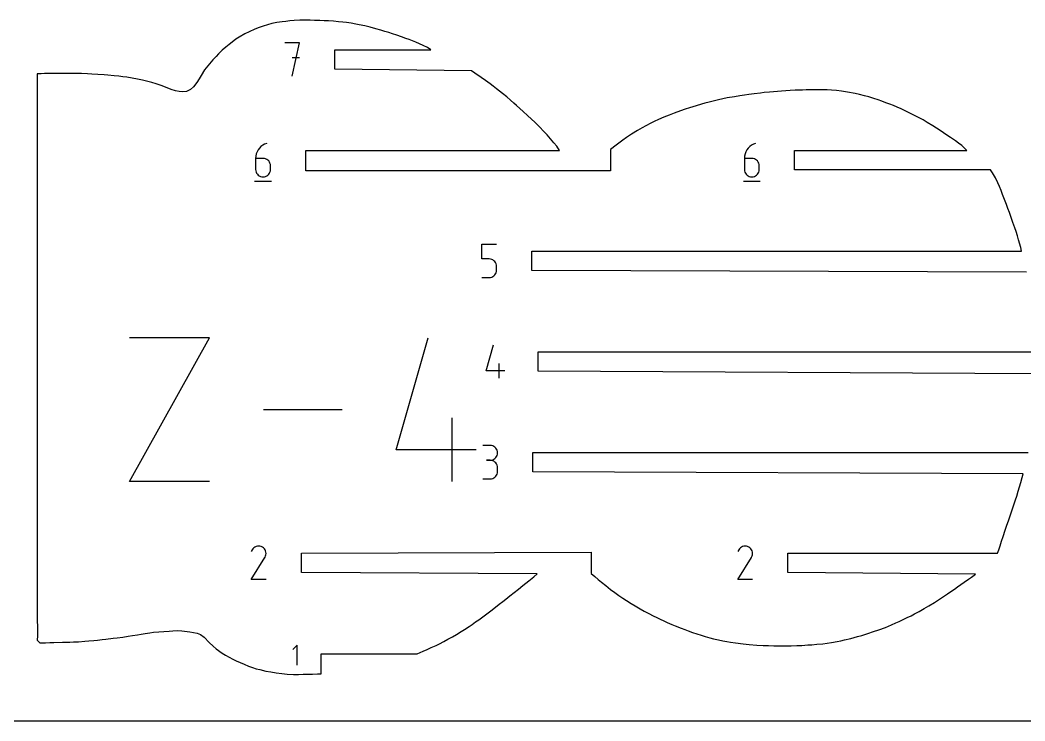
# Model space of a CAD drawing. Extents: x 0 to 600, y 0 to 900.
# Drawn here: x 151 to 295.1, y 0 to 100.5 of the extents above; entities that cross this region are included whole.
import ezdxf

# ---------------------------------------------------------------- set-up
doc = ezdxf.new("R2010")
doc.units = 0

msp = doc.modelspace()

# ---------------------------------------------------------------- linework, layer by layer
at = {"layer": 'annotation', "color": 1}
for p, q in [((191.096842, 97.280216), (188.962338, 97.280216)), ((190.029741, 92.480216), (191.096842, 97.280216)), ((191.096842, 95.142701), (190.029741, 95.142701)), ((185.331847, 82.160178), (185.144358, 81.909794)), ((185.553116, 82.382386), (185.331847, 82.160178)), ((185.805289, 82.572553), (185.553116, 82.382386)), ((186.08549, 82.726813), (185.805289, 82.572553)), ((186.390843, 82.841302), (186.08549, 82.726813)), ((186.390843, 82.841302), (186.390843, 82.841302)), ((255.400788, 82.160178), (255.2133, 81.909794)), ((255.622057, 82.382386), (255.400788, 82.160178)), ((255.874231, 82.572553), (255.622057, 82.382386)), ((256.154432, 82.726813), (255.874231, 82.572553)), ((256.459785, 82.841302), (256.154432, 82.726813)), ((256.459785, 82.841302), (256.459785, 82.841302)), ((184.813341, 81.028229), (184.789739, 80.703788)), ((184.789739, 80.703788), (184.789739, 79.108403)), ((185.855637, 80.703788), (184.789739, 80.703788)), ((184.882229, 81.339954), (184.813341, 81.028229)), ((184.993527, 81.635097), (184.882229, 81.339954)), ((185.144358, 81.909794), (184.993527, 81.635097)), ((186.047341, 80.68668), (185.855637, 80.703788)), ((186.227728, 80.637339), (186.047341, 80.68668)), ((254.882283, 81.028229), (254.858681, 80.703788)), ((254.858681, 80.703788), (254.858681, 79.108403)), ((255.924578, 80.703788), (254.858681, 80.703788)), ((254.951171, 81.339954), (254.882283, 81.028229)), ((255.062469, 81.635097), (254.951171, 81.339954)), ((255.2133, 81.909794), (255.062469, 81.635097)), ((256.116283, 80.68668), (255.924578, 80.703788)), ((256.29667, 80.637339), (256.116283, 80.68668)), ((186.393797, 80.558742), (186.227728, 80.637339)), ((186.542549, 80.453864), (186.393797, 80.558742)), ((186.670983, 80.32568), (186.542549, 80.453864)), ((186.776099, 80.177166), (186.670983, 80.32568)), ((186.854896, 80.011296), (186.776099, 80.177166)), ((186.904374, 79.831048), (186.854896, 80.011296)), ((186.921534, 79.639395), (186.904374, 79.831048)), ((186.921534, 79.108403), (186.921534, 79.639395)), ((186.921534, 79.639395), (186.921534, 79.639395)), ((256.462739, 80.558742), (256.29667, 80.637339)), ((256.611491, 80.453864), (256.462739, 80.558742)), ((256.739925, 80.32568), (256.611491, 80.453864)), ((256.84504, 80.177166), (256.739925, 80.32568)), ((256.923838, 80.011296), (256.84504, 80.177166)), ((256.973316, 79.831048), (256.923838, 80.011296)), ((256.990476, 79.639395), (256.973316, 79.831048)), ((256.990476, 79.108403), (256.990476, 79.639395)), ((256.990476, 79.639395), (256.990476, 79.639395)), ((184.789739, 79.108403), (184.789739, 79.108403)), ((184.789739, 79.108403), (184.806948, 78.916658)), ((184.806948, 78.916658), (184.856551, 78.73616)), ((184.856551, 78.73616), (184.935509, 78.56993)), ((184.935509, 78.56993), (185.040786, 78.420988)), ((185.040786, 78.420988), (185.169343, 78.292355)), ((185.169343, 78.292355), (185.318145, 78.187049)), ((185.318145, 78.187049), (185.484152, 78.108092)), ((185.484152, 78.108092), (185.664329, 78.058502)), ((185.664329, 78.058502), (185.855637, 78.041302)), ((185.855637, 78.041302), (186.047341, 78.058502)), ((185.855637, 78.041302), (185.855637, 78.041302)), ((186.047341, 78.058502), (186.227728, 78.108092)), ((186.227728, 78.108092), (186.393797, 78.187049)), ((186.393797, 78.187049), (186.542549, 78.292355)), ((186.542549, 78.292355), (186.670983, 78.420988)), ((186.670983, 78.420988), (186.776099, 78.56993)), ((186.776099, 78.56993), (186.854896, 78.73616)), ((186.854896, 78.73616), (186.904374, 78.916658)), ((186.904374, 78.916658), (186.921534, 79.108403)), ((254.858681, 79.108403), (254.858681, 79.108403)), ((254.858681, 79.108403), (254.87589, 78.916658)), ((254.87589, 78.916658), (254.925492, 78.73616)), ((254.925492, 78.73616), (255.004451, 78.56993)), ((255.004451, 78.56993), (255.109727, 78.420988)), ((255.109727, 78.420988), (255.238285, 78.292355)), ((255.238285, 78.292355), (255.387087, 78.187049)), ((255.387087, 78.187049), (255.553094, 78.108092)), ((255.553094, 78.108092), (255.733271, 78.058502)), ((255.733271, 78.058502), (255.924578, 78.041302)), ((255.924578, 78.041302), (256.116283, 78.058502)), ((255.924578, 78.041302), (255.924578, 78.041302)), ((256.116283, 78.058502), (256.29667, 78.108092)), ((256.29667, 78.108092), (256.462739, 78.187049)), ((256.462739, 78.187049), (256.611491, 78.292355)), ((256.611491, 78.292355), (256.739925, 78.420988)), ((256.739925, 78.420988), (256.84504, 78.56993)), ((256.84504, 78.56993), (256.923838, 78.73616)), ((256.923838, 78.73616), (256.973316, 78.916658)), ((256.973316, 78.916658), (256.990476, 79.108403)), ((184.656239, 77.441302), (187.056239, 77.441302)), ((254.72518, 77.441302), (257.12518, 77.441302)), ((217.202229, 66.264874), (217.202229, 68.402388)), ((217.202229, 68.402388), (219.334024, 68.402388)), ((218.268127, 66.264874), (217.202229, 66.264874)), ((218.459514, 66.247766), (218.268127, 66.264874)), ((218.639732, 66.198425), (218.459514, 66.247766)), ((218.805752, 66.119828), (218.639732, 66.198425)), ((218.954544, 66.01495), (218.805752, 66.119828)), ((219.083077, 65.886766), (218.954544, 66.01495)), ((219.188321, 65.738252), (219.083077, 65.886766)), ((219.267247, 65.572382), (219.188321, 65.738252)), ((219.316825, 65.392134), (219.267247, 65.572382)), ((219.334024, 65.200481), (219.316825, 65.392134)), ((219.334024, 64.669489), (219.334024, 65.200481)), ((219.334024, 65.200481), (219.334024, 65.200481)), ((217.202229, 63.602388), (218.268127, 63.602388)), ((218.268127, 63.602388), (218.459435, 63.619588)), ((218.268127, 63.602388), (218.268127, 63.602388)), ((218.459435, 63.619588), (218.639611, 63.669178)), ((218.639611, 63.669178), (218.805619, 63.748135)), ((218.805619, 63.748135), (218.95442, 63.853441)), ((218.95442, 63.853441), (219.082978, 63.982074)), ((219.082978, 63.982074), (219.188255, 64.131016)), ((219.188255, 64.131016), (219.267213, 64.297246)), ((219.267213, 64.297246), (219.316815, 64.477744)), ((219.316815, 64.477744), (219.334024, 64.669489)), ((166.722743, 34.322952), (178.183533, 54.963764)), ((178.183533, 54.963764), (166.722743, 54.963764)), ((204.950185, 38.911668), (209.527252, 54.963764)), ((217.831288, 50.230575), (218.89568, 53.963474)), ((219.697587, 49.163474), (219.697587, 51.295268)), ((220.496483, 50.230575), (217.831288, 50.230575)), ((197.211822, 44.643358), (185.925779, 44.643358)), ((212.975585, 34.322952), (212.975585, 43.49003)), ((216.410974, 38.911668), (204.950185, 38.911668)), ((218.408018, 39.518991), (217.342121, 39.518991)), ((218.599723, 39.501784), (218.408018, 39.518991)), ((218.78011, 39.452196), (218.599723, 39.501784)), ((218.946179, 39.373277), (218.78011, 39.452196)), ((219.094931, 39.268077), (218.946179, 39.373277)), ((219.223365, 39.139645), (219.094931, 39.268077)), ((219.32848, 38.991031), (219.223365, 39.139645)), ((219.407278, 38.825286), (219.32848, 38.991031)), ((218.599723, 37.404407), (218.78011, 37.454024)), ((218.78011, 37.454024), (218.946179, 37.533022)), ((218.946179, 37.533022), (219.094931, 37.638375)), ((219.094931, 37.638375), (219.223365, 37.767058)), ((219.223365, 37.767058), (219.32848, 37.916048)), ((219.32848, 37.916048), (219.407278, 38.082317)), ((219.456756, 38.645458), (219.407278, 38.825286)), ((219.407278, 38.082317), (219.456756, 38.262843)), ((219.473916, 38.454599), (219.456756, 38.645458)), ((219.456756, 38.262843), (219.473916, 38.454599)), ((219.473916, 38.454599), (219.473916, 38.454599)), ((218.408018, 37.387196), (217.874317, 37.387196)), ((217.874317, 37.387196), (218.408018, 37.387196)), ((218.408018, 37.387196), (218.599723, 37.404407)), ((218.599723, 37.369989), (218.408018, 37.387196)), ((218.408018, 37.387196), (218.408018, 37.387196)), ((218.78011, 37.320401), (218.599723, 37.369989)), ((218.946179, 37.241482), (218.78011, 37.320401)), ((219.094931, 37.136282), (218.946179, 37.241482)), ((219.223365, 37.00785), (219.094931, 37.136282)), ((219.32848, 36.859236), (219.223365, 37.00785)), ((219.407278, 36.693491), (219.32848, 36.859236)), ((219.456756, 36.513664), (219.407278, 36.693491)), ((219.473916, 36.322804), (219.456756, 36.513664)), ((219.473916, 35.789103), (219.473916, 36.322804)), ((219.473916, 36.322804), (219.473916, 36.322804)), ((217.342121, 34.72471), (218.408018, 34.72471)), ((218.408018, 34.72471), (218.599723, 34.741907)), ((218.408018, 34.72471), (218.408018, 34.72471)), ((218.599723, 34.741907), (218.78011, 34.791471)), ((218.78011, 34.791471), (218.946179, 34.870357)), ((218.946179, 34.870357), (219.094931, 34.975525)), ((219.094931, 34.975525), (219.223365, 35.103932)), ((219.223365, 35.103932), (219.32848, 35.252536)), ((219.32848, 35.252536), (219.407278, 35.418294)), ((219.407278, 35.418294), (219.456756, 35.598163)), ((219.456756, 35.598163), (219.473916, 35.789103)), ((178.183533, 34.322952), (166.722743, 34.322952)), ((184.306636, 24.551905), (184.166664, 24.283399)), ((184.417716, 24.709418), (184.306636, 24.551905)), ((184.550986, 24.840904), (184.417716, 24.709418)), ((184.702394, 24.945311), (184.550986, 24.840904)), ((184.867887, 25.021586), (184.702394, 24.945311)), ((185.043411, 25.068676), (184.867887, 25.021586)), ((185.224913, 25.085529), (185.043411, 25.068676)), ((185.408341, 25.07109), (185.224913, 25.085529)), ((185.58964, 25.024308), (185.408341, 25.07109)), ((185.764758, 24.944129), (185.58964, 25.024308)), ((185.921382, 24.832911), (185.764758, 24.944129)), ((185.764758, 24.944129), (185.764758, 24.944129)), ((186.052336, 24.69945), (185.921382, 24.832911)), ((186.156457, 24.547836), (186.052336, 24.69945)), ((186.23258, 24.38216), (186.156457, 24.547836)), ((254.040849, 24.551905), (253.900877, 24.283399)), ((254.151929, 24.709418), (254.040849, 24.551905)), ((254.285199, 24.840904), (254.151929, 24.709418)), ((254.436607, 24.945311), (254.285199, 24.840904)), ((254.6021, 25.021586), (254.436607, 24.945311)), ((254.777624, 25.068676), (254.6021, 25.021586)), ((254.959126, 25.085529), (254.777624, 25.068676)), ((255.142554, 25.07109), (254.959126, 25.085529)), ((255.323853, 25.024308), (255.142554, 25.07109)), ((255.49897, 24.944129), (255.323853, 25.024308)), ((255.655595, 24.832911), (255.49897, 24.944129)), ((255.49897, 24.944129), (255.49897, 24.944129)), ((255.786549, 24.69945), (255.655595, 24.832911)), ((255.89067, 24.547836), (255.786549, 24.69945)), ((255.966793, 24.38216), (255.89067, 24.547836)), ((184.163654, 20.285607), (186.133502, 23.45681)), ((186.133502, 23.45681), (186.135857, 23.459723)), ((186.133502, 23.45681), (186.133502, 23.45681)), ((186.135857, 23.459723), (186.138115, 23.462662)), ((186.138115, 23.462662), (186.140292, 23.46565)), ((186.140292, 23.46565), (186.142401, 23.468713)), ((186.142401, 23.468713), (186.144459, 23.471875)), ((186.144459, 23.471875), (186.146479, 23.47516)), ((186.146479, 23.47516), (186.148477, 23.478595)), ((186.148477, 23.478595), (186.150468, 23.482202)), ((186.150468, 23.482202), (186.152466, 23.486008)), ((186.152466, 23.486008), (186.233801, 23.66064)), ((186.152466, 23.486008), (186.152466, 23.486008)), ((186.27954, 24.206512), (186.23258, 24.38216)), ((186.233801, 23.66064), (186.281315, 23.841662)), ((186.296173, 24.024983), (186.27954, 24.206512)), ((186.281315, 23.841662), (186.296173, 24.024983)), ((253.897867, 20.285607), (255.867715, 23.45681)), ((255.867715, 23.45681), (255.87007, 23.459723)), ((255.867715, 23.45681), (255.867715, 23.45681)), ((255.87007, 23.459723), (255.872328, 23.462662)), ((255.872328, 23.462662), (255.874505, 23.46565)), ((255.874505, 23.46565), (255.876614, 23.468713)), ((255.876614, 23.468713), (255.878672, 23.471875)), ((255.878672, 23.471875), (255.880692, 23.47516)), ((255.880692, 23.47516), (255.88269, 23.478595)), ((255.88269, 23.478595), (255.884681, 23.482202)), ((255.884681, 23.482202), (255.886679, 23.486008)), ((255.886679, 23.486008), (255.968014, 23.66064)), ((255.886679, 23.486008), (255.886679, 23.486008)), ((256.013753, 24.206512), (255.966793, 24.38216)), ((255.968014, 23.66064), (256.015528, 23.841662)), ((256.030386, 24.024983), (256.013753, 24.206512)), ((256.015528, 23.841662), (256.030386, 24.024983)), ((186.295449, 20.285607), (184.163654, 20.285607)), ((256.029662, 20.285607), (253.897867, 20.285607)), ((190.771233, 10.886732), (190.130972, 10.24629)), ((190.771233, 8.006732), (190.771233, 10.886732))]:
    msp.add_line(p, q, dxfattribs=at)
at = {"layer": 'boundary', "color": 5}
for p, q in [((185.293849, 99.482998), (184.681764, 99.230628)), ((185.864448, 99.676534), (185.293849, 99.482998)), ((186.478863, 99.863171), (185.864448, 99.676534)), ((187.098211, 100.022513), (186.478863, 99.863171)), ((187.842105, 100.17453), (187.098211, 100.022513)), ((188.592671, 100.284907), (187.842105, 100.17453)), ((189.128749, 100.348939), (188.592671, 100.284907)), ((189.70487, 100.421694), (189.128749, 100.348939)), ((190.305332, 100.477978), (189.70487, 100.421694)), ((191.124704, 100.514168), (190.305332, 100.477978)), ((191.836208, 100.536587), (191.124704, 100.514168)), ((192.60689, 100.517502), (191.836208, 100.536587)), ((193.245522, 100.489312), (192.60689, 100.517502)), ((193.991372, 100.464269), (193.245522, 100.489312)), ((194.634227, 100.443748), (193.991372, 100.464269)), ((195.22331, 100.414599), (194.634227, 100.443748)), ((195.942062, 100.371024), (195.22331, 100.414599)), ((196.69356, 100.303966), (195.942062, 100.371024)), ((197.272691, 100.245277), (196.69356, 100.303966)), ((197.835056, 100.174428), (197.272691, 100.245277)), ((198.494201, 100.073862), (197.835056, 100.174428)), ((199.146475, 99.962155), (198.494201, 100.073862)), ((199.648607, 99.866003), (199.146475, 99.962155)), ((200.449533, 99.703038), (199.648607, 99.866003)), ((201.198717, 99.519863), (200.449533, 99.703038)), ((202.006965, 99.294642), (201.198717, 99.519863)), ((182.432179, 98.065023), (181.975786, 97.780793)), ((183.255043, 98.5639), (182.432179, 98.065023)), ((183.845092, 98.862435), (183.255043, 98.5639)), ((184.681764, 99.230628), (183.845092, 98.862435)), ((202.741814, 99.088325), (202.006965, 99.294642)), ((203.324381, 98.921903), (202.741814, 99.088325)), ((203.909138, 98.743246), (203.324381, 98.921903)), ((204.411832, 98.568304), (203.909138, 98.743246)), ((205.02816, 98.358616), (204.411832, 98.568304)), ((205.705649, 98.126852), (205.02816, 98.358616)), ((206.306655, 97.911095), (205.705649, 98.126852)), ((180.535957, 96.672259), (179.996293, 96.199598)), ((181.003758, 97.03282), (180.535957, 96.672259)), ((181.42951, 97.381109), (181.003758, 97.03282)), ((181.975786, 97.780793), (181.42951, 97.381109)), ((206.793951, 97.733032), (206.306655, 97.911095)), ((207.739047, 97.3539), (206.793951, 97.733032)), ((208.261574, 97.137532), (207.739047, 97.3539)), ((208.833977, 96.892075), (208.261574, 97.137532)), ((209.424416, 96.622286), (208.833977, 96.892075)), ((209.894662, 96.253216), (209.424416, 96.622286)), ((179.127647, 95.310608), (178.671088, 94.849403)), ((179.489974, 95.67854), (179.127647, 95.310608)), ((179.996293, 96.199598), (179.489974, 95.67854)), ((196.157343, 93.507216), (196.157343, 96.253216)), ((196.157343, 96.253216), (209.894662, 96.253216)), ((178.160386, 94.237854), (177.469757, 93.377407)), ((178.671088, 94.849403), (178.160386, 94.237854)), ((153.503578, 92.827536), (153.5022, 91.754085)), ((154.043891, 92.844061), (153.503578, 92.827536)), ((154.555165, 92.859529), (154.043891, 92.844061)), ((155.304231, 92.874715), (154.555165, 92.859529)), ((155.944636, 92.883648), (155.304231, 92.874715)), ((156.614871, 92.886232), (155.944636, 92.883648)), ((157.253685, 92.887311), (156.614871, 92.886232)), ((158.437926, 92.88573), (157.253685, 92.887311)), ((159.016593, 92.880035), (158.437926, 92.88573)), ((159.842748, 92.860522), (159.016593, 92.880035)), ((160.709797, 92.829597), (159.842748, 92.860522)), ((161.299073, 92.800621), (160.709797, 92.829597)), ((162.16204, 92.750447), (161.299073, 92.800621)), ((163.064295, 92.685102), (162.16204, 92.750447)), ((163.607013, 92.64013), (163.064295, 92.685102)), ((164.507286, 92.555071), (163.607013, 92.64013)), ((165.178777, 92.482146), (164.507286, 92.555071)), ((165.769757, 92.408867), (165.178777, 92.482146)), ((166.356861, 92.327998), (165.769757, 92.408867)), ((167.116546, 92.209302), (166.356861, 92.327998)), ((167.875415, 92.069647), (167.116546, 92.209302)), ((176.978883, 92.604452), (176.718403, 92.126106)), ((177.469757, 93.377407), (176.978883, 92.604452)), ((215.738155, 93.255417), (196.157343, 93.507216)), ((216.21827, 92.932002), (215.738155, 93.255417)), ((217.113696, 92.315609), (216.21827, 92.932002)), ((217.741074, 91.855453), (217.113696, 92.315609)), ((153.5022, 91.754085), (153.502199, 90.574261)), ((168.558483, 91.923891), (167.875415, 92.069647)), ((169.144412, 91.784602), (168.558483, 91.923891)), ((169.926903, 91.571028), (169.144412, 91.784602)), ((170.538007, 91.382594), (169.926903, 91.571028)), ((171.258467, 91.136864), (170.538007, 91.382594)), ((171.892658, 90.903249), (171.258467, 91.136864)), ((172.703385, 90.597624), (171.892658, 90.903249)), ((175.897261, 90.957279), (175.46585, 90.574158)), ((176.362544, 91.566351), (175.897261, 90.957279)), ((176.718403, 92.126106), (176.362544, 91.566351)), ((218.412237, 91.368865), (217.741074, 91.855453)), ((218.852802, 91.036086), (218.412237, 91.368865)), ((219.312946, 90.688356), (218.852802, 91.036086)), ((153.502199, 90.574261), (153.502199, 88.239501)), ((173.329414, 90.395891), (172.703385, 90.597624)), ((173.827397, 90.28194), (173.329414, 90.395891)), ((174.342239, 90.245807), (173.827397, 90.28194)), ((174.876018, 90.312419), (174.342239, 90.245807)), ((175.46585, 90.574158), (174.876018, 90.312419)), ((219.769285, 90.334653), (219.312946, 90.688356)), ((220.167577, 90.012663), (219.769285, 90.334653)), ((220.781002, 89.509588), (220.167577, 90.012663)), ((221.313321, 89.043827), (220.781002, 89.509588)), ((252.374015, 89.363993), (251.759007, 89.239628)), ((253.449877, 89.548516), (252.374015, 89.363993)), ((254.194998, 89.669054), (253.449877, 89.548516)), ((254.892438, 89.774062), (254.194998, 89.669054)), ((255.491405, 89.855496), (254.892438, 89.774062)), ((256.25499, 89.95691), (255.491405, 89.855496)), ((257.161838, 90.065485), (256.25499, 89.95691)), ((257.70319, 90.124762), (257.161838, 90.065485)), ((258.442883, 90.200737), (257.70319, 90.124762)), ((259.03167, 90.254407), (258.442883, 90.200737)), ((259.58672, 90.300298), (259.03167, 90.254407)), ((260.161441, 90.345859), (259.58672, 90.300298)), ((260.797758, 90.390857), (260.161441, 90.345859)), ((261.425367, 90.427452), (260.797758, 90.390857)), ((262.114589, 90.462936), (261.425367, 90.427452)), ((262.639667, 90.48707), (262.114589, 90.462936)), ((263.164327, 90.50561), (262.639667, 90.48707)), ((263.718437, 90.522024), (263.164327, 90.50561)), ((264.321538, 90.532285), (263.718437, 90.522024)), ((265.231256, 90.541805), (264.321538, 90.532285)), ((266.125997, 90.530549), (265.231256, 90.541805)), ((266.703846, 90.513671), (266.125997, 90.530549)), ((267.359371, 90.482079), (266.703846, 90.513671)), ((268.048683, 90.428938), (267.359371, 90.482079)), ((268.797278, 90.343391), (268.048683, 90.428938)), ((269.631589, 90.21094), (268.797278, 90.343391)), ((270.713153, 90.000396), (269.631589, 90.21094)), ((271.334371, 89.865156), (270.713153, 90.000396)), ((272.094344, 89.679361), (271.334371, 89.865156)), ((272.700819, 89.514666), (272.094344, 89.679361)), ((273.397065, 89.306116), (272.700819, 89.514666)), ((274.03646, 89.076752), (273.397065, 89.306116)), ((153.502199, 88.239501), (153.5022, 85.390818)), ((221.787994, 88.640531), (221.313321, 89.043827)), ((222.20342, 88.272821), (221.787994, 88.640531)), ((222.665673, 87.846729), (222.20342, 88.272821)), ((246.986458, 87.954932), (246.350968, 87.746034)), ((247.937207, 88.251661), (246.986458, 87.954932)), ((248.718137, 88.479649), (247.937207, 88.251661)), ((249.208027, 88.61667), (248.718137, 88.479649)), ((249.817651, 88.781793), (249.208027, 88.61667)), ((250.393637, 88.925498), (249.817651, 88.781793)), ((251.15887, 89.108071), (250.393637, 88.925498)), ((251.759007, 89.239628), (251.15887, 89.108071)), ((274.53443, 88.902167), (274.03646, 89.076752)), ((275.129783, 88.681268), (274.53443, 88.902167)), ((275.698003, 88.473613), (275.129783, 88.681268)), ((276.222319, 88.275561), (275.698003, 88.473613)), ((276.759286, 88.062602), (276.222319, 88.275561)), ((277.314419, 87.80443), (276.759286, 88.062602)), ((223.129654, 87.416101), (222.665673, 87.846729)), ((223.764353, 86.838307), (223.129654, 87.416101)), ((224.345089, 86.303043), (223.764353, 86.838307)), ((243.329677, 86.604598), (242.559113, 86.265352)), ((244.054421, 86.902466), (243.329677, 86.604598)), ((244.766126, 87.180204), (244.054421, 86.902466)), ((245.690176, 87.517977), (244.766126, 87.180204)), ((246.350968, 87.746034), (245.690176, 87.517977)), ((277.915097, 87.501008), (277.314419, 87.80443)), ((278.56143, 87.179505), (277.915097, 87.501008)), ((279.417292, 86.75046), (278.56143, 87.179505)), ((279.989026, 86.46362), (279.417292, 86.75046)), ((280.463846, 86.206469), (279.989026, 86.46362)), ((153.5022, 85.390818), (153.5022, 83.825303)), ((224.830962, 85.868624), (224.345089, 86.303043)), ((225.49392, 85.220985), (224.830962, 85.868624)), ((226.110358, 84.55576), (225.49392, 85.220985)), ((240.210192, 85.084098), (239.55466, 84.705871)), ((240.710491, 85.353718), (240.210192, 85.084098)), ((241.434565, 85.728509), (240.710491, 85.353718)), ((241.920359, 85.968461), (241.434565, 85.728509)), ((242.559113, 86.265352), (241.920359, 85.968461)), ((281.077499, 85.840719), (280.463846, 86.206469)), ((281.881762, 85.362747), (281.077499, 85.840719)), ((282.379788, 85.030721), (281.881762, 85.362747)), ((282.901386, 84.675143), (282.379788, 85.030721)), ((153.5022, 83.825303), (153.502199, 80.831921)), ((226.563899, 84.058286), (226.110358, 84.55576)), ((227.070918, 83.500224), (226.563899, 84.058286)), ((237.96925, 83.696616), (237.415301, 83.31036)), ((238.659772, 84.155596), (237.96925, 83.696616)), ((239.55466, 84.705871), (238.659772, 84.155596)), ((283.390129, 84.354469), (282.901386, 84.675143)), ((283.888873, 84.030207), (283.390129, 84.354469)), ((284.390555, 83.696557), (283.888873, 84.030207)), ((285.105082, 83.207547), (284.390555, 83.696557)), ((227.552727, 82.944367), (227.070918, 83.500224)), ((227.959541, 82.444909), (227.552727, 82.944367)), ((228.334886, 81.814302), (227.959541, 82.444909)), ((236.460909, 82.601721), (235.651794, 81.964302)), ((237.415301, 83.31036), (236.460909, 82.601721)), ((285.542269, 82.897367), (285.105082, 83.207547)), ((286.040797, 82.521303), (285.542269, 82.897367)), ((286.756053, 81.814302), (286.040797, 82.521303)), ((153.502199, 80.831921), (153.502199, 79.053574)), ((191.993539, 78.918302), (191.983239, 81.814302)), ((191.983239, 81.814302), (228.334886, 81.814302)), ((235.651794, 81.964302), (235.651794, 78.918302)), ((262.05218, 79.068302), (262.05218, 81.814302)), ((262.05218, 81.814302), (286.756053, 81.814302)), ((153.502199, 79.053574), (153.502199, 75.12256)), ((235.651794, 78.918302), (191.993539, 78.918302)), ((290.112559, 79.068302), (262.05218, 79.068302)), ((290.433876, 78.6308), (290.112559, 79.068302)), ((290.856662, 77.900064), (290.433876, 78.6308)), ((291.179021, 77.189102), (290.856662, 77.900064)), ((291.4116, 76.661544), (291.179021, 77.189102)), ((291.652548, 76.07312), (291.4116, 76.661544)), ((153.502199, 75.12256), (153.502199, 70.839343)), ((291.866417, 75.537964), (291.652548, 76.07312)), ((292.157079, 74.783451), (291.866417, 75.537964)), ((292.414281, 74.093071), (292.157079, 74.783451)), ((292.632966, 73.498355), (292.414281, 74.093071)), ((292.834934, 72.948095), (292.632966, 73.498355)), ((293.049429, 72.351415), (292.834934, 72.948095)), ((293.346109, 71.518562), (293.049429, 72.351415)), ((153.502199, 70.839343), (153.5022, 70.289012)), ((293.609667, 70.751704), (293.346109, 71.518562)), ((293.790609, 70.209846), (293.609667, 70.751704)), ((153.5022, 70.289012), (153.502283, 66.175735)), ((293.991138, 69.576249), (293.790609, 70.209846)), ((294.16571, 68.996502), (293.991138, 69.576249)), ((294.472505, 67.897111), (294.16571, 68.996502)), ((294.559391, 67.375388), (294.472505, 67.897111)), ((224.395729, 64.629388), (224.395729, 67.375388)), ((224.395729, 67.375388), (294.559391, 67.375388)), ((153.502283, 66.175735), (153.502257, 64.772709)), ((153.502257, 64.772709), (153.502199, 60.715681)), ((295.298243, 64.390227), (224.395729, 64.629388)), ((153.502199, 60.715681), (153.502199, 60.044228)), ((153.502199, 60.044228), (153.5022, 59.262643)), ((153.5022, 59.262643), (153.502199, 55.36264)), ((153.502199, 55.36264), (153.5022, 52.460547)), ((153.5022, 52.460547), (153.5022, 48.312814)), ((225.291488, 50.190474), (225.291488, 52.936474)), ((225.291488, 52.936474), (296.778438, 52.936474)), ((296.808377, 49.767342), (225.291488, 50.190474)), ((153.5022, 48.312814), (153.502199, 47.439911)), ((153.502199, 47.439911), (153.5022, 45.456534)), ((153.5022, 45.456534), (153.5022, 43.113997)), ((153.5022, 43.113997), (153.502199, 42.161289)), ((153.502199, 42.161289), (153.5022, 38.057646)), ((153.5022, 38.057646), (153.5022, 36.28075)), ((224.53562, 35.75156), (224.53562, 38.49756)), ((224.53562, 38.49756), (295.544492, 38.49756)), ((153.5022, 36.28075), (153.5022, 32.654622)), ((294.832334, 35.457966), (224.53562, 35.75156)), ((294.490924, 34.207553), (294.690608, 34.928844)), ((294.690608, 34.928844), (294.832334, 35.457966)), ((294.119, 32.944294), (294.313413, 33.592093)), ((294.313413, 33.592093), (294.490924, 34.207553)), ((153.5022, 31.876729), (153.502199, 30.696959)), ((153.5022, 32.654622), (153.5022, 31.876729)), ((293.489412, 30.981473), (293.736779, 31.7311)), ((293.736779, 31.7311), (293.898852, 32.237702)), ((293.898852, 32.237702), (294.119, 32.944294)), ((153.502199, 30.696959), (153.5022, 27.811353)), ((293.010917, 29.584538), (293.306468, 30.438984)), ((293.306468, 30.438984), (293.489412, 30.981473)), ((292.704385, 28.689827), (293.010917, 29.584538)), ((153.5022, 27.811353), (153.502199, 27.030945)), ((291.938796, 26.43743), (292.247688, 27.37934)), ((292.247688, 27.37934), (292.4869, 28.059099)), ((292.4869, 28.059099), (292.704385, 28.689827)), ((153.502199, 27.030945), (153.5022, 25.158443)), ((291.723518, 25.790451), (291.938796, 26.43743)), ((153.5022, 25.158443), (153.5022, 23.189087)), ((291.12216, 24.058646), (291.326243, 24.535433)), ((291.326243, 24.535433), (291.521409, 25.114905)), ((291.521409, 25.114905), (291.723518, 25.790451)), ((153.5022, 23.189087), (153.5022, 22.150962)), ((191.357153, 24.058646), (232.892335, 24.208646)), ((191.357153, 21.312646), (191.357153, 24.058646)), ((232.892335, 24.208646), (232.892335, 21.162646)), ((261.091366, 21.312646), (261.091366, 24.058646)), ((261.091366, 24.058646), (291.12216, 24.058646)), ((153.5022, 22.150962), (153.502204, 21.475832)), ((153.502204, 21.475832), (153.502199, 20.685413)), ((153.502199, 20.685413), (153.502199, 19.941362)), ((225.170863, 21.099249), (191.357153, 21.312646)), ((223.957975, 20.118177), (224.660494, 20.673412)), ((224.660494, 20.673412), (225.170863, 21.099249)), ((232.892335, 21.162646), (233.422121, 20.723165)), ((233.422121, 20.723165), (233.917841, 20.309253)), ((233.917841, 20.309253), (234.37674, 19.924307)), ((288.000114, 21.028208), (261.091366, 21.312646)), ((286.366714, 19.904203), (286.96945, 20.311645)), ((286.96945, 20.311645), (287.431304, 20.638842)), ((287.431304, 20.638842), (288.000114, 21.028208)), ((153.502199, 19.941362), (153.5022, 18.699112)), ((221.834098, 18.406575), (222.458575, 18.908727)), ((222.458575, 18.908727), (223.11183, 19.434579)), ((223.11183, 19.434579), (223.540465, 19.780401)), ((223.540465, 19.780401), (223.957975, 20.118177)), ((234.37674, 19.924307), (234.988625, 19.417775)), ((234.988625, 19.417775), (235.685259, 18.873405)), ((235.685259, 18.873405), (236.299656, 18.416871)), ((284.440747, 18.548761), (284.967479, 18.914154)), ((284.967479, 18.914154), (285.417595, 19.232754)), ((285.417595, 19.232754), (286.366714, 19.904203)), ((153.5022, 18.699112), (153.502199, 17.202272)), ((220.227439, 17.140241), (220.662266, 17.482335)), ((220.662266, 17.482335), (221.248761, 17.942689)), ((221.248761, 17.942689), (221.834098, 18.406575)), ((236.299656, 18.416871), (236.868012, 18.014077)), ((236.868012, 18.014077), (237.42585, 17.629698)), ((237.42585, 17.629698), (237.960492, 17.276012)), ((282.09527, 17.007367), (282.677892, 17.376251)), ((282.677892, 17.376251), (283.384858, 17.832553)), ((283.384858, 17.832553), (283.963532, 18.220963)), ((283.963532, 18.220963), (284.440747, 18.548761)), ((153.502199, 17.202272), (153.50304, 15.403921)), ((218.510123, 15.800395), (219.195927, 16.331487)), ((219.195927, 16.331487), (219.715323, 16.73677)), ((219.715323, 16.73677), (220.227439, 17.140241)), ((237.960492, 17.276012), (238.629009, 16.851351)), ((238.629009, 16.851351), (239.221649, 16.491104)), ((239.221649, 16.491104), (239.926378, 16.079748)), ((239.926378, 16.079748), (240.494154, 15.765561)), ((279.913622, 15.712897), (280.626618, 16.117446)), ((280.626618, 16.117446), (281.310141, 16.524227)), ((281.310141, 16.524227), (282.09527, 17.007367)), ((153.50304, 15.403921), (153.505257, 12.474309)), ((216.334106, 14.194946), (216.786324, 14.520861)), ((216.786324, 14.520861), (217.355497, 14.93331)), ((217.355497, 14.93331), (217.951466, 15.377413)), ((217.951466, 15.377413), (218.510123, 15.800395)), ((240.494154, 15.765561), (241.163772, 15.406289)), ((241.163772, 15.406289), (241.797546, 15.078156)), ((241.797546, 15.078156), (242.315875, 14.82069)), ((242.315875, 14.82069), (242.779924, 14.598097)), ((242.779924, 14.598097), (243.291458, 14.361159)), ((277.064463, 14.268713), (277.638578, 14.535716)), ((277.638578, 14.535716), (278.207513, 14.811899)), ((278.207513, 14.811899), (278.751508, 15.089109)), ((278.751508, 15.089109), (279.23982, 15.345403)), ((279.23982, 15.345403), (279.913622, 15.712897)), ((172.92993, 12.926186), (173.635289, 12.977591)), ((173.635289, 12.977591), (174.238323, 12.931116)), ((214.245575, 12.812115), (214.717406, 13.107877)), ((214.717406, 13.107877), (215.402138, 13.555207)), ((215.402138, 13.555207), (215.838315, 13.852827)), ((215.838315, 13.852827), (216.334106, 14.194946)), ((243.291458, 14.361159), (243.808126, 14.126618)), ((243.808126, 14.126618), (244.457708, 13.843582)), ((244.457708, 13.843582), (244.945147, 13.638369)), ((244.945147, 13.638369), (245.784568, 13.29654)), ((245.784568, 13.29654), (246.296805, 13.10042)), ((246.296805, 13.10042), (246.783421, 12.917981)), ((273.367112, 12.809154), (274.146125, 13.081425)), ((274.146125, 13.081425), (275.059945, 13.424527)), ((275.059945, 13.424527), (275.944752, 13.78042)), ((275.944752, 13.78042), (276.569803, 14.048677)), ((276.569803, 14.048677), (277.064463, 14.268713)), ((153.505097, 12.189196), (153.503418, 11.59133)), ((153.503418, 11.59133), (153.850246, 11.18746)), ((153.505257, 12.474309), (153.505097, 12.189196)), ((160.88907, 11.480374), (161.607481, 11.546722)), ((161.607481, 11.546722), (162.151607, 11.601199)), ((162.151607, 11.601199), (162.781696, 11.666016)), ((162.781696, 11.666016), (163.328782, 11.726799)), ((163.328782, 11.726799), (164.396609, 11.850158)), ((164.396609, 11.850158), (164.947091, 11.918935)), ((164.947091, 11.918935), (165.765933, 12.031418)), ((165.765933, 12.031418), (166.508524, 12.135686)), ((166.508524, 12.135686), (167.148399, 12.230695)), ((167.148399, 12.230695), (167.854209, 12.342679)), ((167.854209, 12.342679), (168.405354, 12.43396)), ((168.405354, 12.43396), (168.957267, 12.523263)), ((168.957267, 12.523263), (169.629279, 12.629341)), ((169.629279, 12.629341), (170.174875, 12.710192)), ((170.174875, 12.710192), (170.914733, 12.792777)), ((170.914733, 12.792777), (171.637675, 12.837344)), ((171.637675, 12.837344), (172.417898, 12.873659)), ((172.417898, 12.873659), (172.92993, 12.926186)), ((174.238323, 12.931116), (175.380217, 12.793974)), ((175.380217, 12.793974), (175.889255, 12.699258)), ((175.889255, 12.699258), (176.398263, 12.578811)), ((176.398263, 12.578811), (176.916753, 12.374988)), ((176.916753, 12.374988), (177.41462, 11.992341)), ((177.41462, 11.992341), (178.13176, 11.24705)), ((211.763364, 11.382221), (212.368024, 11.724296)), ((212.368024, 11.724296), (212.991553, 12.059444)), ((212.991553, 12.059444), (213.608126, 12.419527)), ((213.608126, 12.419527), (214.245575, 12.812115)), ((246.783421, 12.917981), (247.41971, 12.689592)), ((247.41971, 12.689592), (248.034102, 12.483387)), ((248.034102, 12.483387), (248.647879, 12.286194)), ((248.647879, 12.286194), (249.245749, 12.108458)), ((249.245749, 12.108458), (249.922933, 11.924245)), ((249.922933, 11.924245), (250.449644, 11.786579)), ((250.449644, 11.786579), (251.138518, 11.625257)), ((251.138518, 11.625257), (251.787443, 11.490886)), ((268.679732, 11.492596), (269.201512, 11.611397)), ((269.201512, 11.611397), (270.120925, 11.839564)), ((270.120925, 11.839564), (271.053981, 12.093528)), ((271.053981, 12.093528), (271.671328, 12.274579)), ((271.671328, 12.274579), (272.552914, 12.542574)), ((272.552914, 12.542574), (273.367112, 12.809154)), ((153.850246, 11.18746), (154.674535, 11.214755)), ((154.674535, 11.214755), (155.302028, 11.236283)), ((155.302028, 11.236283), (155.862409, 11.258263)), ((155.862409, 11.258263), (157.104044, 11.283637)), ((157.104044, 11.283637), (158.139469, 11.297402)), ((158.139469, 11.297402), (158.709479, 11.3211)), ((158.709479, 11.3211), (159.387964, 11.364104)), ((159.387964, 11.364104), (160.298983, 11.429106)), ((160.298983, 11.429106), (160.88907, 11.480374)), ((178.13176, 11.24705), (178.704773, 10.72353)), ((178.704773, 10.72353), (179.157998, 10.342817)), ((179.157998, 10.342817), (180.007506, 9.705808)), ((208.825141, 9.997647), (209.381777, 10.232267)), ((209.381777, 10.232267), (209.98044, 10.519432)), ((209.98044, 10.519432), (210.673595, 10.831453)), ((210.673595, 10.831453), (211.169765, 11.079518)), ((211.169765, 11.079518), (211.763364, 11.382221)), ((251.787443, 11.490886), (252.34144, 11.385621)), ((252.34144, 11.385621), (252.877225, 11.295399)), ((252.877225, 11.295399), (253.591733, 11.185047)), ((253.591733, 11.185047), (254.678856, 11.054819)), ((254.678856, 11.054819), (255.519452, 10.972737)), ((255.519452, 10.972737), (256.624205, 10.885125)), ((256.624205, 10.885125), (257.540361, 10.829573)), ((257.540361, 10.829573), (258.31858, 10.797594)), ((258.31858, 10.797594), (259.077045, 10.78147)), ((259.077045, 10.78147), (259.594496, 10.769217)), ((259.594496, 10.769217), (260.166011, 10.7675)), ((260.166011, 10.7675), (260.946646, 10.77205)), ((260.946646, 10.77205), (261.563024, 10.780987)), ((261.563024, 10.780987), (262.390698, 10.808253)), ((262.390698, 10.808253), (263.079417, 10.841114)), ((263.079417, 10.841114), (263.943043, 10.892386)), ((263.943043, 10.892386), (264.532536, 10.934478)), ((264.532536, 10.934478), (265.219723, 10.987652)), ((265.219723, 10.987652), (266.103625, 11.075593)), ((266.103625, 11.075593), (266.739659, 11.153811)), ((266.739659, 11.153811), (267.337926, 11.240235)), ((267.337926, 11.240235), (268.159322, 11.384792)), ((268.159322, 11.384792), (268.679732, 11.492596)), ((180.007506, 9.705808), (180.486011, 9.445007)), ((180.486011, 9.445007), (180.979292, 9.140114)), ((180.979292, 9.140114), (181.542322, 8.863189)), ((181.542322, 8.863189), (182.007879, 8.629469)), ((194.185025, 6.776856), (194.178373, 9.619732)), ((194.178373, 9.619732), (207.93879, 9.619732)), ((207.93879, 9.619732), (208.825141, 9.997647)), ((182.007879, 8.629469), (182.573642, 8.390957)), ((182.573642, 8.390957), (183.167293, 8.12434)), ((183.167293, 8.12434), (183.793434, 7.860449)), ((183.793434, 7.860449), (184.361712, 7.666623)), ((184.361712, 7.666623), (184.864797, 7.495553)), ((184.864797, 7.495553), (185.409316, 7.36217)), ((185.409316, 7.36217), (186.273048, 7.1423)), ((186.273048, 7.1423), (186.963442, 7.019465)), ((186.963442, 7.019465), (187.729942, 6.901479)), ((187.729942, 6.901479), (188.532495, 6.803071)), ((188.532495, 6.803071), (189.333582, 6.724472)), ((189.333582, 6.724472), (190.239624, 6.673844)), ((190.239624, 6.673844), (190.918262, 6.6675)), ((190.918262, 6.6675), (191.590256, 6.692714)), ((191.590256, 6.692714), (192.231237, 6.703483)), ((192.231237, 6.703483), (192.969375, 6.718282)), ((192.969375, 6.718282), (193.671734, 6.747937)), ((193.671734, 6.747937), (194.185025, 6.776856))]:
    msp.add_line(p, q, dxfattribs=at)
at = {"layer": 'frame', "color": 5}
msp.add_line((0, 0), (600, 0), dxfattribs=at)

doc.saveas('drawing.dxf')
